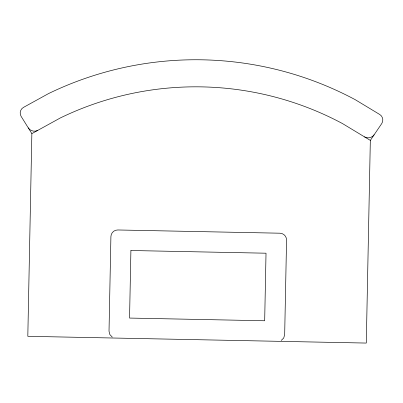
<?xml version="1.0" encoding="UTF-8"?>
<svg xmlns="http://www.w3.org/2000/svg" width="403" height="403" viewBox="0 0 403 403"><rect width="100%" height="100%" fill="white"/><g stroke="black" fill="none" stroke-linecap="round" stroke-linejoin="round"><path stroke-width="0.6" d="M31.857 133.635L27.812 336.314L366.292 343.069L370.332 140.39L381.727 123.59C383.782 120.658 382.83 116.291 379.732 114.487L355.255 99.697A337.865 337.865 0 0 0 48.541 93.582L23.495 107.384C20.331 109.062 19.203 113.384 21.142 116.396L31.857 133.635L60.349 117.938A310.799 310.799 0 0 1 342.49 123.565L370.332 140.39M374.13 134.788C372.065 137.816 367.682 138.778 364.544 136.889M281.178 340.464L283.702 338.041L284.674 334.681L286.558 240.097A6.755 6.755 0 0 0 279.939 233.206L117.797 229.972A6.755 6.755 0 0 0 110.906 236.591L109.017 331.175L109.858 334.571L112.281 337.094M37.781 130.371C34.567 132.129 30.225 130.995 28.286 127.892M130.904 250.51L129.554 318.068L264.675 320.763L266.02 253.205L130.904 250.51"/></g></svg>
